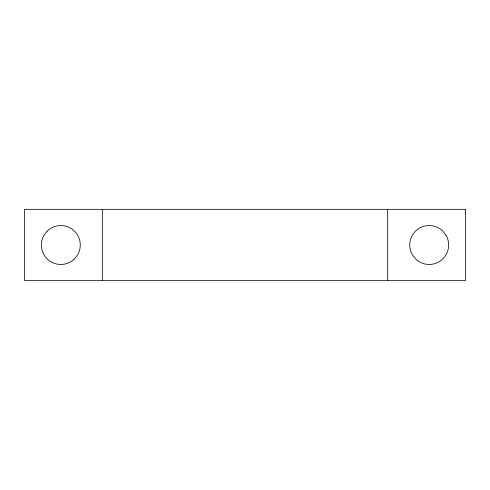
<?xml version="1.0" encoding="UTF-8"?>
<svg xmlns="http://www.w3.org/2000/svg" width="490" height="490" viewBox="0 0 490 490"><rect width="100%" height="100%" fill="white"/><g stroke="black" fill="none" stroke-linecap="round" stroke-linejoin="round"><path stroke-width="0.73" d="M387.676 209.328L387.676 280.672M102.324 209.328L102.324 280.672M47.058 231.243L43.971 235.274A19.453 19.453 0 0 0 74.578 258.757L77.665 254.727A19.453 19.453 0 0 0 47.058 231.243M465.5 209.328L24.5 209.328L24.5 280.672L465.5 280.672L465.5 209.328M446.029 235.274L442.942 231.243A19.453 19.453 0 0 0 412.335 254.727L415.422 258.757A19.453 19.453 0 0 0 446.029 235.274"/></g></svg>
